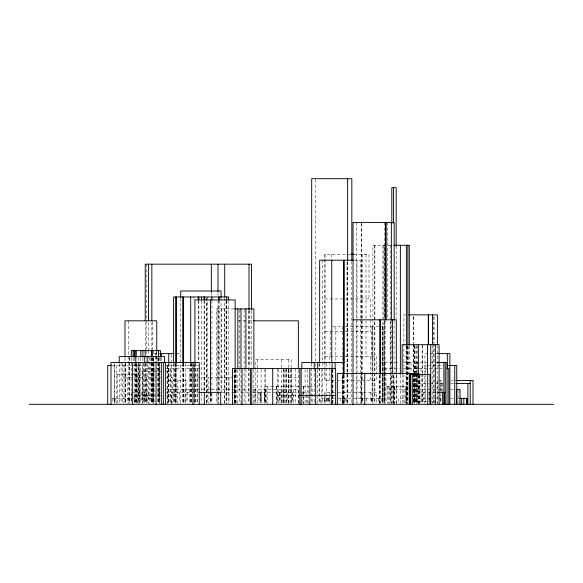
<?xml version="1.0" encoding="UTF-8"?>
<svg xmlns="http://www.w3.org/2000/svg" width="583" height="583" viewBox="0 0 583 583"><rect width="100%" height="100%" fill="white"/><g stroke="black" fill="none" stroke-linecap="round" stroke-linejoin="round"><path stroke-width="0.44" stroke-dasharray="2.92 2.19" d="M390.982 245.283L372.923 245.283L372.923 403.392M350.463 254.232L324.833 254.232L324.833 367.195M353.772 254.232L369.003 254.232L369.003 298.955M354.041 260.193L360.199 260.193L360.199 318.201M324.833 298.955L370.577 298.955L370.577 331.749M234.155 308.895L216.49 308.895L216.49 403.392M405.498 314.856L403.873 314.856L403.873 342.862M238.177 320.818L253.007 320.818M332.543 326.779L344.385 326.779M345.216 326.779L383.016 326.779L383.016 403.4M324.833 331.749L371.269 331.749L371.269 356.599M153.693 353.619L157.293 353.619M176.809 353.619L181.364 353.619M438.358 353.619L424.883 353.619L424.883 403.4M324.833 356.599L376.283 356.599L376.283 380.451L337.754 380.451M379.548 362.56L399.537 362.56M402.933 362.56L414.907 362.56L414.907 372.544M438.19 362.56L415.628 362.56L415.628 372.544M111.972 365.541L142.434 365.541L142.434 403.4M166.075 365.541L199.583 365.541M426.552 365.541L425.182 365.541L425.182 372.756M427.463 365.541L443.437 365.541M448.123 365.541L449.879 365.541M146.552 368.522L160.507 368.522M165.966 368.522L191.843 368.522M192.252 368.522L200.129 368.522M384.168 368.522L399.705 368.522M403.159 368.522L416.626 368.522L416.626 372.1M418.871 368.522L443.437 368.522M161.578 371.502L139.68 371.502L139.68 403.414M166.024 371.502L171.358 371.502M116.513 374.483L137.224 374.483L137.224 403.4M123.953 377.471L160.595 377.471M166.031 377.471L172.364 377.471L172.335 403.407M189.577 377.471L191.362 377.471M192.193 377.471L208.903 377.471L208.896 403.407M209.807 377.471L234.752 377.471L234.752 403.407M288.621 377.471L299.043 377.471M167.795 380.451L186.079 380.451L186.079 403.421M334.168 380.451L324.833 380.451L324.833 368.084M438.642 380.451L443.444 380.451M451.249 380.451L453.239 380.451M408.18 383.432L405.914 383.432L405.914 403.392M413.107 383.432L429.277 383.432M430.159 383.432L443.488 383.432M450.717 383.432L453.436 383.432M298.977 386.412L264.857 386.412L264.857 403.407M302.57 386.412L308.859 386.412L308.859 403.407M309.631 386.412L312.167 386.412L312.167 403.407M385.982 386.412L408.158 386.412M412.99 386.412L418.332 386.412L418.332 403.407M165.74 389.393L242.761 389.393M243.002 389.393L248.445 389.393M253.015 389.393L298.547 389.393L298.547 403.421M389.276 389.393L408.515 389.393M412.764 389.393L443.313 389.393M450.812 389.393L453.53 389.393M132.654 392.374L148.184 392.374L148.184 402.598M157.556 392.374L160.252 392.374M166.206 392.374L198.417 392.374M221.11 392.374L231.101 392.374M231.604 392.374L236.093 392.374M241.275 392.374L249.32 392.374M252.782 392.374L299.232 392.374M302.38 392.374L306.775 392.374L306.775 394.079M334.693 392.374L324.833 392.374L324.833 394.079M337.783 392.374L376.771 392.374L376.771 402.598M412.83 392.374L439.116 392.374M160.565 395.354L134.79 395.354L134.79 403.407M165.791 395.354L172.335 395.354M277.501 395.354L298.824 395.354M112.133 398.342L153.249 398.342M334.693 398.342L320.599 398.342L320.599 402.598M337.783 398.342L365.126 398.342M365.774 398.342L381.369 398.342L381.369 402.598M408.53 398.342L398.619 398.342L398.619 402.598M413.034 398.342L440.945 398.342M450.848 398.342L453.676 398.342M457.218 398.342L458.989 398.342M413.354 401.323L435.253 401.323M458.967 390.267L458.967 403.421M442.468 383.432L442.468 391.601M441.681 383.432L441.681 391.601M440.908 380.451L440.908 391.047M440.777 383.432L440.777 403.392M440.391 398.342L440.391 402.598M437.374 345.573L437.374 403.4M437.133 380.451L437.133 403.421M434.036 316.664L434.036 342.862M434.036 343.766L434.036 403.4M433.847 316.664L433.847 342.862M433.847 343.766L433.847 403.4M432.513 345.573L432.513 403.4M432.258 401.323L432.258 402.809M429.219 392.374L429.219 402.598M429.066 392.374L429.066 402.598M425.182 373.652L425.182 403.4M423.302 392.374L423.302 402.598M422.486 344.67L422.486 372.683M422.486 373.586L422.486 403.4M422.136 345.573L422.136 372.683M422.136 373.586L422.07 403.4M422.012 392.374L422.012 402.598M421.013 368.522L421.013 372.996M421.013 373.892L421.013 403.407M419.352 375.386L419.352 403.4M419.294 375.386L419.294 403.4M419.068 375.306L419.068 403.392M418.871 375.263L418.871 403.407M418.616 375.386L418.587 403.4M417.683 375.386L417.683 403.4M417.311 345.573L417.311 372.683M417.311 373.586L417.311 403.4M417.013 362.56L417.013 372.544M417.013 373.448L416.94 403.407M416.779 345.573L416.779 372.683M416.779 373.586L416.779 403.4M416.626 375.678L416.626 403.407M416.284 398.342L416.284 402.598M415.919 345.573L415.919 372.683M415.919 373.586L415.919 403.4M415.628 373.448L415.628 403.392M414.907 373.448L414.907 403.407M414.797 345.573L414.797 372.683M414.797 373.586L414.797 403.4M414.513 386.412L414.513 403.407M414.382 345.573L414.382 372.683M414.382 373.586L414.382 403.4M414.134 345.573L414.134 372.683M414.134 373.586L414.134 403.4M413.901 374.483L413.901 403.4M413.697 316.664L413.697 342.862M413.697 343.766L413.697 372.683M413.697 373.586L413.697 403.4M413.515 316.664L413.515 342.862M413.515 343.766L413.515 372.683M413.515 373.586L413.5 403.407M411.022 362.56L411.022 372.544M409.288 346.149L409.288 372.501M408.741 346.477L408.741 372.683M407.86 346.149L407.86 403.392M407.648 346.477L407.648 403.4M407.437 346.477L407.437 403.4M406.701 389.393L406.701 403.421M406.57 346.149L406.57 403.392M406.38 346.149L406.38 403.392M406.089 344.67L406.089 403.4M405.003 389.393L405.003 403.421M403.873 343.766L403.873 403.4M402.146 374.483L402.146 403.4M400.368 375.226L400.368 403.392M396.323 375.233L396.323 403.392M396.17 245.902L396.17 318.733M396.17 375.168L396.17 403.392M394.596 386.412L394.596 403.407M394.363 386.412L394.363 403.407M394.064 320.548L394.057 403.392M393.736 389.393L393.736 403.421M393.452 375.168L393.452 403.392M393.299 375.306L393.299 403.392M392.395 375.233L392.439 403.421M391.812 375.168L391.812 403.392M391.186 319.827L391.186 403.392M390.566 320.73L390.566 403.392M390.173 245.283L390.173 403.392M389.276 386.412L389.276 403.421M388.351 386.412L388.351 403.407M387.637 386.412L387.637 403.407M387.243 222.429L387.243 318.916M385.982 368.522L385.982 372.1M385.982 372.996L385.982 403.407M385.086 320.73L385.086 403.392M384.554 222.429L384.554 318.916M384.554 320.73L384.532 403.392M384.168 362.56L384.168 403.407L384.11 245.283M383.986 245.283L383.986 403.392M382.893 245.283L382.893 403.392M382.492 326.779L382.492 403.4M382.39 326.779L382.39 403.4M382.273 374.395L382.273 403.392M380.24 375.233L380.24 403.392M379.927 375.233L379.927 403.392M379.548 375.263L379.548 403.392M379.263 375.459L379.263 403.4M379.147 398.342L379.147 402.598M378.52 398.342L378.52 402.598M374.898 245.283L374.898 403.392M374.672 245.283L374.672 403.392M372.566 326.779L372.566 403.4M372.049 326.779L372.049 403.4M371.845 398.342L371.845 402.598M371.524 398.342L371.524 402.598M370.489 356.599L370.489 380.451M370.489 392.374L370.489 402.598M366.787 398.342L366.787 402.598M365.986 254.232L365.986 356.599M362.684 398.342L362.684 402.598M362.232 254.232L362.232 380.451M362.232 392.374L362.232 402.598M361.941 398.342L361.941 402.598M361.686 223.34L361.686 318.916M361.686 320.73L361.686 403.392M361.453 374.395L361.453 403.392M361.307 320.73L361.307 403.392M361.256 223.34L361.256 318.916M360.199 319.105L360.199 403.392M357.007 260.193L357.007 318.201M357.007 319.105L357.007 403.392M356.417 222.429L356.417 318.916M356.417 320.73L356.417 403.392M351.826 261.483L351.826 403.392M347.643 261.483L347.643 403.392M347.351 262.007L347.351 403.392M347.002 262.007L347.002 403.392M346.79 398.342L346.79 402.598M345.114 398.342L345.114 402.598M344.444 398.342L344.444 402.598M344.094 375.299L344.094 403.392M343.897 375.263L343.897 403.392M343.759 375.299L343.759 403.392M343.598 375.263L343.598 403.392M343.496 398.342L343.496 402.598M342.848 375.459L342.848 403.4M342.724 398.342L342.724 402.598M342.512 375.263L342.512 403.392M342.228 326.779L342.228 361.037M342.228 361.934L342.228 403.4M340.232 398.342L340.232 402.598M335.844 326.779L335.844 361.037M332.929 369.819L332.929 403.392M332.543 369.148L332.543 403.4M332.368 369.862L332.368 403.392M331.377 254.232L331.377 259.595M330.131 331.749L330.131 356.599M329.686 356.599L329.686 367.195M329.686 368.084L329.686 380.451M329.388 398.342L329.388 402.598M329.322 392.374L329.322 394.079M329.322 394.931L329.322 402.598M328.353 398.342L328.353 402.598M328.105 398.342L328.105 402.598M327.406 398.342L327.406 402.598M326.801 363.464L326.801 367.101M326.801 368.004L326.801 403.392M326.305 398.342L326.305 402.598M325.066 254.232L325.066 367.195M325.066 368.084L325.066 380.451M325.066 392.374L325.066 394.079M325.066 394.931L325.066 402.598M324.95 398.342L324.95 402.598M324.833 394.931L324.833 402.598M324.381 398.342L324.381 402.598M322.261 260.193L322.261 367.144M322.261 368.048L322.261 403.392M321.816 369.418L321.816 403.407M319.659 363.515L319.659 367.144M319.659 368.048L319.659 403.392M319.12 363.464L319.12 367.101M319.12 368.004L319.12 403.392M317.669 369.819L317.669 403.392M315.695 179.608L315.695 367.006M314.215 368.522L314.215 403.407M311.694 363.362L311.694 367.006M311.694 367.917L311.694 403.392M307.467 369.418L307.467 403.407M306.775 394.931L306.775 402.598M305.084 369.418L305.084 403.407M303.721 386.412L303.721 403.407M303.575 386.412L303.575 403.407M302.825 392.374L302.825 394.079M302.825 394.931L302.825 402.598M298.358 369.819L298.358 403.392M295.362 368.522L295.362 403.407M293.694 389.393L293.694 403.421M292.702 392.374L292.702 402.598M292.098 392.374L292.098 402.598M291.362 368.522L291.362 403.407M291.15 403.407L291.15 359.58L255.835 359.58L255.835 403.407M290.516 369.418L290.516 403.407M288.979 369.418L288.957 403.407M288.621 359.58L288.621 403.407M288.512 369.418L288.512 403.407M288.264 369.418L288.264 403.407M287.193 392.374L287.193 402.598M286.574 369.418L286.574 403.407M286.37 368.522L286.37 403.407M285.43 369.418L285.43 403.407M284.205 369.418L284.205 403.407M283.957 392.374L283.957 402.598M283.622 369.418L283.622 403.407M283.374 368.522L283.374 403.407M282.274 389.393L282.274 403.421M281.334 359.58L281.334 403.407M281.166 389.393L281.166 403.421M280.853 392.374L280.853 402.598M279.454 392.374L279.454 402.598M279.213 392.374L279.213 402.598M278.222 369.418L278.222 403.407M277.501 368.522L277.501 403.407M277.464 392.374L277.464 402.598M276.619 386.412L276.619 403.407M276.48 386.412L276.48 403.407M267.808 386.412L267.808 403.407M266.46 389.393L266.46 403.421M265.367 389.393L265.367 403.421M265.163 368.522L265.163 403.407M264.937 369.418L264.937 403.407M264.507 392.374L264.507 402.598M264.332 392.374L264.332 402.598M261.701 392.374L261.701 402.598M261.097 369.418L261.097 403.407M259.952 392.374L259.952 402.598M258.116 392.374L258.116 402.598M257.613 359.58L257.613 403.407M255.369 389.393L255.369 403.421M254.137 389.393L254.137 403.421M253.867 369.775L253.867 403.392M251.528 310.579L251.528 366.991M249.867 310.71L249.867 367.05M249.007 310.579L249.007 366.991M249.007 367.902L249.007 403.392M248.351 310.579L248.351 366.991M248.351 367.902L248.445 403.421M245.895 369.775L245.895 403.392M244.124 309.799L244.124 367.05M244.124 367.953L244.124 403.392M240.983 369.775L240.983 403.392M239.722 309.799L239.722 367.05M239.722 367.953L239.722 403.392M237.864 369.775L237.864 403.392M236.137 369.418L236.137 403.407M235.721 369.418L235.721 403.407M235.153 369.819L235.153 403.392M235.036 369.418L235.036 403.407M234.3 369.819L234.3 403.392M234.155 369.775L234.155 403.392M229.032 377.471L229.032 403.407M228.674 300.602L228.674 403.392M226.692 300.602L226.692 403.392M226.517 300.602L226.517 403.392M226.036 300.602L226.066 403.392M224.71 297.84L224.71 403.392M224.44 308.895L224.44 403.392M221.27 308.895L221.27 391.579M221.066 298.256L221.066 391.616M219.543 300.602L219.543 391.565M218.64 299.946L218.64 403.407M218.006 292.375L218.006 296.018M218.006 300.566L218.006 403.392M217.94 308.895L217.94 403.392M211.913 300.602L211.913 403.392M211.323 292.375L211.323 296.018M211.323 393.379L211.33 403.392M210.747 393.387L210.747 403.392M210.601 393.387L210.601 403.392M210.558 393.416L210.558 403.392M207.592 296.966L207.592 403.392M206.674 297.877L206.674 403.392M206.331 297.877L206.331 403.392M204.699 300.602L204.699 391.565M204.385 377.471L204.385 391.776M204.072 300.602L204.072 391.565M201.456 300.602L201.456 403.392M198.832 300.602L198.832 361.547M198.227 300.602L198.227 361.547M197.593 368.522L197.593 403.407M197.047 368.522L197.047 403.407M195.341 363.369L195.341 403.392M195.021 363.369L195.021 403.392M194.911 363.464L194.911 403.392M194.46 365.541L194.46 403.4M193.913 296.966L193.913 299.698M193.913 363.369L193.913 403.392M191.61 363.369L191.61 403.392M191.246 363.369L191.246 403.392M190.699 363.369L190.699 403.392M190.495 363.369L190.495 403.392M189.577 368.522L189.577 403.407M187.529 392.374L187.529 402.598M185.43 363.464L185.43 403.392M185.015 389.393L185.015 403.421M183.718 363.464L183.718 403.392M183.463 363.369L183.463 403.392M183.171 363.573L183.171 403.4M182.734 363.369L182.734 403.392M180.701 298.256L180.701 403.392M179.484 392.374L179.484 402.598M177.83 380.451L177.83 403.421M176.277 363.369L176.212 403.421M175.92 365.541L175.92 403.421M175.767 363.369L175.709 403.392M175.206 363.464L175.206 403.392M175.031 368.522L175.075 403.421M174.732 363.464L174.732 403.392M173.989 392.374L173.989 402.598M173.61 363.369L173.61 403.392M171.358 354.522L171.358 403.414M171.3 395.354L171.3 403.407M170.797 368.522L170.797 403.421M170.025 363.464L170.025 403.392M168.742 363.573L168.742 403.4M168.502 368.522L168.502 403.421M168.203 363.464L168.203 403.392L168.123 395.354M167.795 365.541L167.795 403.421M167.161 365.541L167.161 403.4M161.411 358.144L161.411 361.759M160.5 357.911L160.5 361.547M159.487 357.496L159.487 361.096M159.487 361.999L159.487 403.4M159.312 363.464L159.312 403.392M159.195 365.541L159.195 403.4M158.751 358.144L158.787 403.407M158.481 357.911L158.481 403.392M158.416 357.496L158.416 403.4M157.512 357.911L157.512 403.392M156.754 351.673L156.754 355.302M156.754 356.206L156.754 361.649M156.251 350.631L156.251 355.185M156.251 356.089L156.251 361.547M156.084 353.619L156.084 355.426M156.084 356.33L156.084 361.759M155.348 353.619L155.348 355.426M155.348 356.33L155.348 361.759M154.094 363.464L154.094 403.392M153.766 350.631L153.766 355.185M153.766 356.089L153.766 403.392M153.693 358.144L153.693 403.4M153.249 357.911L153.249 403.392M152.906 371.502L152.906 403.414M152.761 321.729L152.761 349.858M152.761 358.02L152.761 403.392M152.352 357.911L152.352 403.392M151.923 363.464L151.923 403.407M151.85 322.406L151.85 349.705M151.85 357.896L151.85 403.392M151.5 398.342L151.5 402.598M151.398 357.911L151.398 403.392M150.844 357.496L150.844 361.096M150.844 361.999L150.844 403.4M149.671 357.496L149.671 361.096M149.671 361.999L149.671 403.4M148.49 322.406L148.49 349.705M148.49 350.616L148.49 403.392M147.186 363.799L147.186 403.407M146.792 377.471L146.792 403.407M146.61 392.374L146.61 402.598M146.537 264.172L146.537 319.673M146.537 320.584L146.537 349.705M146.537 350.616L146.537 356.075M146.537 363.355L146.552 403.407M145.225 322.406L145.225 349.705M145.225 363.355L145.225 403.392M145.152 363.369L145.152 403.392M144.737 363.799L144.737 403.407M144.19 392.374L144.19 402.598M143.28 363.464L143.28 403.392M142.915 357.911L142.915 403.392M142.871 371.502L142.871 403.414M141.443 392.374L141.443 402.598M140.831 357.911L140.765 403.407M139.286 363.464L139.286 403.392M139.016 365.541L139.016 403.4M138.805 357.496L138.805 361.096M138.805 361.999L138.805 403.4M138.477 362.56L138.477 403.392M136.983 365.541L136.983 403.4M136.874 363.799L136.874 403.4M136.284 363.369L136.284 403.392M135.985 363.464L135.985 403.392M135.817 363.799L135.817 403.407M135.154 363.369L135.154 403.392M134.236 357.911L134.236 403.392M133.121 357.911L133.121 361.547M131.773 392.374L131.773 402.598M131.306 357.911L131.306 403.4M129.739 398.342L129.739 402.598M129.615 357.496L129.615 361.096M129.615 361.999L129.615 403.4M129.368 357.496L129.368 361.096M129.368 361.999L129.368 403.4M128.493 398.342L128.493 402.598M128.318 320.818L128.318 355.302M128.318 356.206L128.318 403.392M127.509 377.471L127.509 403.407M125.593 363.464L125.593 403.392M125.309 363.464L125.309 403.392M124.973 358.02L124.973 403.392M123.953 365.541L123.953 403.407M122.255 363.464L122.255 403.392M121.075 362.56L121.075 403.392M119.253 363.799L119.253 403.4M117.635 374.483L117.635 403.4M116.513 365.541L116.513 403.4M115.492 398.342L115.492 402.598M114.516 363.464L114.516 403.392M114.377 365.541L114.377 403.4M114.144 398.342L114.144 402.598M112.905 398.342L112.905 402.598M260.28 402.598L260.28 392.374L260.222 402.598"/><path stroke-width="0.87" d="M393.758 245.283L409.288 245.283L409.288 345.238M351.09 254.232L353.772 254.232M353.473 260.193L319.659 260.193L319.659 362.611M234.752 308.895L253.867 308.895L253.867 368.864M408.741 314.856L437.374 314.856L437.374 344.67M353.028 319.827L396.323 319.827L396.323 374.322M253.357 320.818L298.358 320.818L298.358 368.915M159.64 353.619L174.149 353.619M438.358 353.619L449.879 353.619L449.879 404.303M438.511 362.56L447.044 362.56L447.044 404.303M111.28 365.541L107.731 365.541L107.731 404.303M449.653 365.541L456.751 365.541L456.751 404.303M447.023 368.522L448.815 368.522L448.815 404.303M419.068 373.492L337.346 373.492L337.346 404.303M455.921 380.451L473.017 380.451L473.017 404.303M455.877 383.432L470.19 383.432M456.249 389.393L460.038 389.393L460.038 404.303M198.898 392.374L220.709 392.374L220.709 404.303M438.358 392.374L445.288 392.374M299.414 395.354L335.633 395.354M459.856 398.342L467.282 398.342L467.282 404.303M29.15 404.303L553.85 404.303M470.211 380.451L470.19 404.303M467.894 383.432L467.894 404.303M466.444 398.342L466.444 404.303M463.82 398.342L463.82 404.303M461.656 398.342L461.656 404.303M456.795 389.393L456.795 404.303M454.733 365.541L454.733 404.303M447.343 353.619L447.343 369.003M445.252 362.56L445.288 404.303M444.523 392.374L444.523 404.303M443.874 362.56L443.874 392.505M443.758 392.374L443.758 404.303M442.344 392.374L442.344 404.303M439.116 404.303L439.116 344.67L402.146 344.67L402.146 373.586M435.348 344.67L435.348 404.303M432.513 314.856L432.513 344.67M430.75 344.67L430.75 404.303M430.057 404.303L430.057 374.483L410.665 374.483L410.665 404.303M428.469 314.856L428.469 344.67M428.279 314.856L428.279 344.67M427.718 374.483L427.718 404.303M427.521 344.67L427.521 374.483M418.587 344.67L418.587 374.483M412.29 374.483L412.29 404.303M409.813 373.492L409.813 404.303M409.266 373.492L409.266 404.303M407.86 245.283L407.86 345.238M406.38 245.283L406.38 345.238M400.368 245.283L400.368 374.315M396.17 245.902L396.17 187.646L391.812 187.646L391.812 223.143M394.188 319.827L394.188 222.429L353.028 222.429L353.028 404.303M393.452 187.646L393.452 223.143M392.395 319.827L392.395 374.322M391.375 222.429L391.375 319.827M386.143 222.429L386.143 319.827M385.603 222.429L385.603 319.827M380.24 319.827L380.24 374.322M379.927 319.827L379.927 374.322M364.761 373.492L364.761 404.303M351.826 260.572L351.826 178.697L311.694 178.697L311.694 363.362M347.643 178.697L347.643 260.572M344.094 260.193L344.094 362.611M343.897 374.359L343.897 362.56L301.87 362.56L301.87 368.915M343.759 260.193L343.759 374.395M343.598 362.56L343.598 374.359M335.633 404.303L335.633 368.522L232.428 368.522L232.428 404.303M335.116 362.56L335.116 368.915M332.062 362.56L332.062 368.915M331.749 260.193L331.749 362.611M331.348 368.522L331.348 404.303M317.669 362.56L317.669 368.915M315.665 368.522L315.665 404.303M314.215 362.56L314.215 368.915M309.886 368.522L309.886 404.303M301.156 368.522L301.156 404.303M299.822 368.522L299.822 404.303M272.713 368.522L272.713 404.303M251.747 368.522L251.747 404.303M251.528 309.668L251.528 264.172L145.225 264.172L145.225 320.584M250.413 368.522L250.413 404.303M249.007 264.172L249.007 309.668M245.895 308.895L245.895 368.864M242.032 368.522L242.032 404.303M240.983 308.895L240.983 368.864M237.864 308.895L237.864 368.864M235.153 368.915L235.153 299.946L194.911 299.946L194.911 362.56M228.674 299.698L228.674 296.966L173.61 296.966L173.61 363.369M226.692 296.966L226.692 299.698M224.71 264.172L224.71 296.929M221.066 297.345L221.066 291.004L180.701 291.004L180.701 297.345M219.543 296.966L219.543 299.698M218.581 296.966L218.581 299.698M218.006 264.172L218.006 291.471M211.913 296.966L211.913 299.698M211.323 264.172L211.323 291.471M210.558 299.946L210.558 392.505M204.699 296.966L204.699 299.698M204.29 392.374L204.29 404.303M204.072 296.966L204.072 299.698M201.456 296.966L201.456 299.698M199.284 404.303L199.284 362.56L111.003 362.56L111.003 404.303M198.832 296.966L198.832 299.698M198.227 296.966L198.227 299.698M192.98 362.56L192.98 404.303M190.699 296.966L190.699 363.369M183.463 296.966L183.463 363.369M182.734 296.966L182.734 363.369M176.314 296.966L176.314 363.369M175.767 296.966L175.767 363.369M168.742 353.619L168.742 362.67M165.383 362.56L165.383 404.303M164.515 362.896L164.515 356.599L119.253 356.599L119.253 362.896M163.357 362.56L163.357 404.303M161.411 353.619L161.411 357.233M161.331 362.56L161.331 404.303M160.5 357L160.5 350.631L131.306 350.631L131.306 357M158.481 350.631L158.481 357M156.754 350.762L156.754 320.818L124.973 320.818L124.973 357.117M156.033 362.56L156.033 404.303M152.352 350.631L152.352 357M151.85 264.172L151.85 320.584M151.398 350.631L151.398 357M148.49 264.172L148.49 320.584M147.186 356.599L147.186 362.896M145.152 350.631L145.152 357M144.737 356.599L144.737 362.896M142.915 350.631L142.915 357M140.831 350.631L140.831 357M136.284 350.631L136.284 357M135.817 356.599L135.817 362.896M135.154 350.631L135.154 357M134.236 350.631L134.236 357M133.121 350.631L133.121 357M132.647 362.56L132.647 404.303"/></g></svg>
